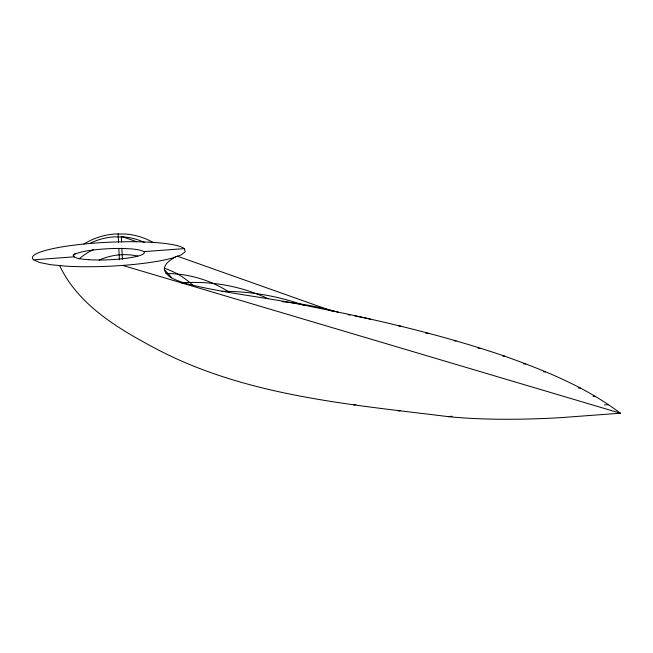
<?xml version="1.0" encoding="UTF-8"?>
<svg xmlns="http://www.w3.org/2000/svg" width="653" height="653" viewBox="0 0 653 653"><rect width="100%" height="100%" fill="white"/><g stroke="black" fill="none" stroke-linecap="round" stroke-linejoin="round"><path stroke-width="0.98" d="M175.502 256.907C170.784 259.821 164.368 263.232 164.295 269.567C167.209 278.398 177.975 280.529 185.648 283.508C227.301 294.038 270.407 297.605 312.346 306.886C377.067 319.717 441.51 334.695 504.043 355.95C544.765 370.488 585.643 386.886 620.35 413.21L562.404 417.528A144.468 22.602 -2.7 0 1 448.325 416.647C349.314 404.289 245.552 396.077 155.814 348.653C118.503 328.794 78.352 305.318 59.611 265.551M448.325 416.647L452.129 416.239M153.031 242.402A69.691 67.814 -50.8 0 0 125.915 234.035L115.01 233.978A69.691 67.814 -50.8 0 0 83.87 244.026M33.638 259.845A76.654 11.991 -2.7 0 1 95.248 243.047A76.654 11.991 -2.7 0 1 184.301 248.613L185.281 251.699L181.069 254.956L171.935 258.164A76.654 11.991 -2.7 0 1 65.398 266.106L50.591 264.685L39.751 262.547L33.638 259.845L74.197 256.825M143.733 251.634L184.301 248.613M604.531 404.876L608.343 404.721M122.691 265.412L620.35 413.21L618.424 412.525M136.697 241.773L121.319 236.321L121.589 242.043M177.085 256.09L333.814 311.644M121.874 248.14L122.397 259.314M118.152 233.741L118.577 242.769M118.862 248.785L119.377 259.821M353.893 404.917A1480.498 1440.502 -50.8 0 1 355.869 404.615M578.354 388.029A1480.498 1440.502 -50.8 0 1 580.337 388.037M398.248 410.998A1675.688 1630.41 -50.8 0 1 400.167 410.737M593.079 396.355A1675.688 1630.41 -50.8 0 1 595.014 396.33M165.029 270.505A61.676 60.117 -48 0 1 171.568 277.721M99.101 260.155A61.676 60.117 -48 0 1 137.726 256.098M164.393 268.261A79.372 77.234 -50.8 0 1 193.1 285.5M165.927 273.534A121.115 117.842 -50.8 0 1 229.293 292.185M181.469 282.912A179.877 175.012 -50.8 0 1 268.024 298.69M282.063 301.67A325.17 316.387 -50.8 0 1 338.287 312.224M348.139 314.738A411.741 400.615 -50.8 0 1 350.106 315.072M355.003 315.962A411.741 400.615 -50.8 0 1 370.594 319.195M398.224 325.757A507.863 494.141 -50.8 0 1 401.195 326.304M454.121 340.744A730.127 710.399 -50.8 0 1 456.104 340.98M478.037 348.22A856.205 833.065 -50.8 0 1 481.081 348.506M502.614 355.999A982.667 956.123 -50.8 0 1 504.565 356.138M543.451 371.794A1219.453 1186.509 -50.8 0 1 545.459 371.859M523.747 363.843A1101.48 1071.72 -50.8 0 1 525.747 363.95M425.617 332.989A611.714 595.193 -50.8 0 1 429.592 333.569M222.004 291.344A247.969 241.267 -50.8 0 1 304.184 305.375M73.046 255.347A64.476 62.737 -50.8 0 1 75.177 253.356M89.608 243.545A64.476 62.737 -50.8 0 1 113.63 236.892L124.152 236.99A64.476 62.737 -50.8 0 1 144.289 242.377M78.98 258.996A58.958 57.366 -50.8 0 1 93.306 249.74M88.857 259.714A35.376 5.534 -2.7 0 0 144.191 253.062A35.376 5.534 -2.7 0 0 93.852 249.919A35.376 5.534 -2.7 0 0 88.857 259.714"/></g></svg>
